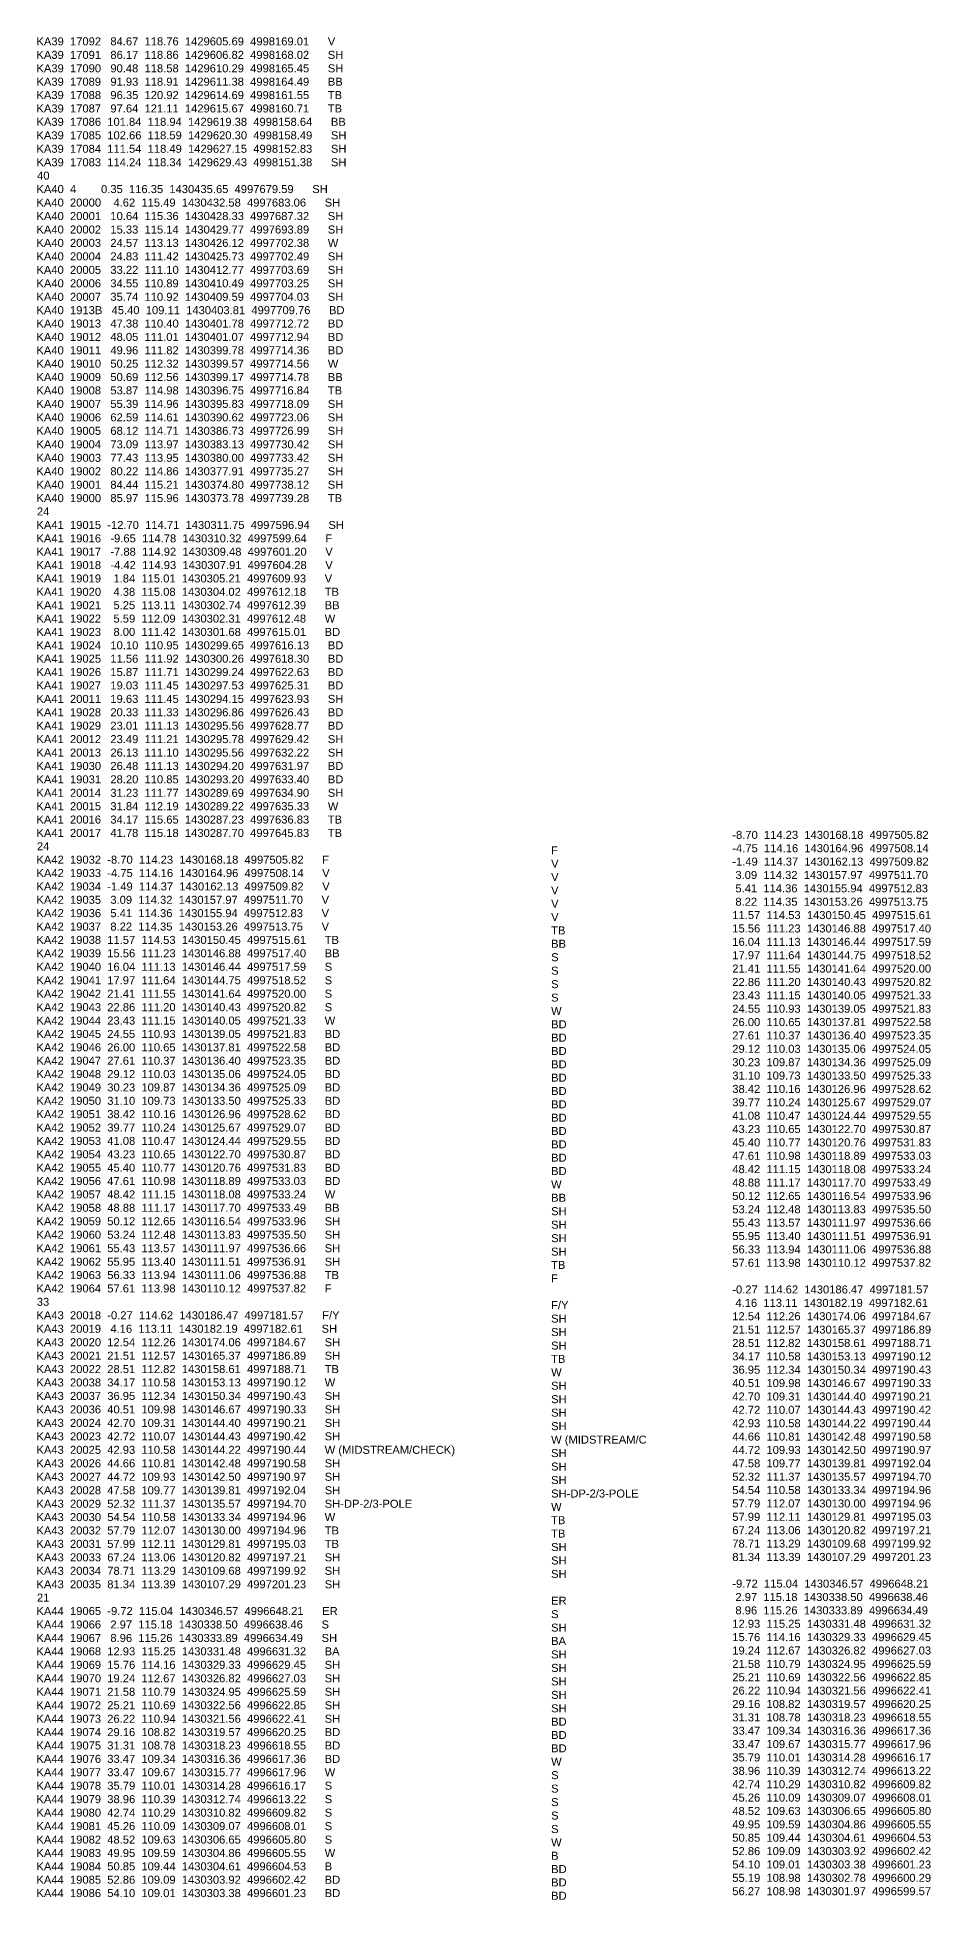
# Model space of a CAD drawing. Header units: millimetres. Extents: x -4102225 to 9709333, y -15023097 to 2258209.
# Drawn here: x 6293416 to 6349274, y 121884 to 238236 of the extents above; entities that cross this region are included whole.
import ezdxf

# ---------------------------------------------------------------- set-up
doc = ezdxf.new("R2010")
doc.units = ezdxf.units.MM
doc.layers.get('0').update_dxf_attribs({"lineweight": 0})
doc.styles.get("Standard").update_dxf_attribs({"font": 'arial.ttf'})

msp = doc.modelspace()

# ---------------------------------------------------------------- texts
at = {"color": 32, "true_color": 0xcd6928}
for s, p in [('KA39  17092   84.67  118.76  1429605.69  4998169.01      V', (6293367.38, 237728.627)), ('KA39  17091   86.17  118.86  1429606.82  4998168.02      SH', (6293367.38, 236886.767)), ('KA39  17090   90.48  118.58  1429610.29  4998165.45      SH', (6293367.38, 236044.907)), ('KA39  17089   91.93  118.91  1429611.38  4998164.49      BB', (6293367.38, 235209.527)), ('KA39  17088   96.35  120.92  1429614.69  4998161.55      TB', (6293367.38, 234374.147)), ('KA39  17087   97.64  121.11  1429615.67  4998160.71      TB', (6293367.38, 233538.768)), ('KA39  17086  101.84  118.94  1429619.38  4998158.64      BB', (6293367.38, 232703.388)), ('KA39  17085  102.66  118.59  1429620.30  4998158.49      SH', (6293367.38, 231861.528)), ('KA39  17084  111.54  118.49  1429627.15  4998152.83      SH', (6293367.38, 231019.668)), ('KA39  17083  114.24  118.34  1429629.43  4998151.38      SH', (6293367.38, 230177.808)), ('40', (6293409.672, 229342.428)), ('KA40  4        0.35  116.35  1430435.65  4997679.59      SH', (6293367.38, 228500.568)), ('KA40  20000    4.62  115.49  1430432.58  4997683.06      SH', (6293367.38, 227658.709)), ('KA40  20001   10.64  115.36  1430428.33  4997687.32      SH', (6293367.38, 226816.849)), ('KA40  20002   15.33  115.14  1430429.77  4997693.89      SH', (6293367.38, 225974.989)), ('KA40  20003   24.57  113.13  1430426.12  4997702.38      W', (6293367.38, 225139.609)), ('KA40  20004   24.83  111.42  1430425.73  4997702.49      SH', (6293367.38, 224297.749)), ('KA40  20005   33.22  111.10  1430412.77  4997703.69      SH', (6293367.38, 223455.889)), ('KA40  20006   34.55  110.89  1430410.49  4997703.25      SH', (6293367.38, 222614.029)), ('KA40  20007   35.74  110.92  1430409.59  4997704.03      SH', (6293367.38, 221772.169)), ('KA40  1913B   45.40  109.11  1430403.81  4997709.76      BD', (6293367.38, 220936.789)), ('KA40  19013   47.38  110.40  1430401.78  4997712.72      BD', (6293367.38, 220101.41)), ('KA40  19012   48.05  111.01  1430401.07  4997712.94      BD', (6293367.38, 219266.03)), ('KA40  19011   49.96  111.82  1430399.78  4997714.36      BD', (6293367.38, 218430.65)), ('KA40  19010   50.25  112.32  1430399.57  4997714.56      W', (6293367.38, 217595.271)), ('KA40  19009   50.69  112.56  1430399.17  4997714.78      BB', (6293367.38, 216759.891)), ('KA40  19008   53.87  114.98  1430396.75  4997716.84      TB', (6293367.38, 215924.511)), ('KA40  19007   55.39  114.96  1430395.83  4997718.09      SH', (6293367.38, 215082.651)), ('KA40  19006   62.59  114.61  1430390.62  4997723.06      SH', (6293367.38, 214240.791)), ('KA40  19005   68.12  114.71  1430386.73  4997726.99      SH', (6293367.38, 213398.931)), ('KA40  19004   73.09  113.97  1430383.13  4997730.42      SH', (6293367.38, 212557.071)), ('KA40  19003   77.43  113.95  1430380.00  4997733.42      SH', (6293367.38, 211715.211)), ('KA40  19002   80.22  114.86  1430377.91  4997735.27      SH', (6293367.38, 210873.352)), ('KA40  19001   84.44  115.21  1430374.80  4997738.12      SH', (6293367.38, 210031.492)), ('KA40  19000   85.97  115.96  1430373.78  4997739.28      TB', (6293367.38, 209196.112)), ('24', (6293398.076, 208360.732)), ('KA41  19015  -12.70  114.71  1430311.75  4997596.94      SH', (6293367.38, 207518.872)), ('KA41  19016   -9.65  114.78  1430310.32  4997599.64      F', (6293367.38, 206683.493)), ('KA41  19017   -7.88  114.92  1430309.48  4997601.20      V', (6293367.38, 205848.113)), ('KA41  19018   -4.42  114.93  1430307.91  4997604.28      V', (6293367.38, 205012.733)), ('KA41  19019    1.84  115.01  1430305.21  4997609.93      V', (6293367.38, 204177.353)), ('KA41  19020    4.38  115.08  1430304.02  4997612.18      TB', (6293367.38, 203341.974)), ('KA41  19021    5.25  113.11  1430302.74  4997612.39      BB', (6293367.38, 202506.594)), ('KA41  19022    5.59  112.09  1430302.31  4997612.48      W', (6293367.38, 201671.214)), ('KA41  19023    8.00  111.42  1430301.68  4997615.01      BD', (6293367.38, 200835.835)), ('KA41  19024   10.10  110.95  1430299.65  4997616.13      BD', (6293367.38, 200000.455)), ('KA41  19025   11.56  111.92  1430300.26  4997618.30      BD', (6293367.38, 199165.075)), ('KA41  19026   15.87  111.71  1430299.24  4997622.63      BD', (6293367.38, 198329.695)), ('KA41  19027   19.03  111.45  1430297.53  4997625.31      BD', (6293367.38, 197494.316)), ('KA41  20011   19.63  111.45  1430294.15  4997623.93      SH', (6293367.38, 196652.456)), ('KA41  19028   20.33  111.33  1430296.86  4997626.43      BD', (6293367.38, 195817.076)), ('KA41  19029   23.01  111.13  1430295.56  4997628.77      BD', (6293367.38, 194981.696)), ('KA41  20012   23.49  111.21  1430295.78  4997629.42      SH', (6293367.38, 194139.836)), ('KA41  20013   26.13  111.10  1430295.56  4997632.22      SH', (6293367.38, 193297.976)), ('KA41  19030   26.48  111.13  1430294.20  4997631.97      BD', (6293367.38, 192462.597)), ('KA41  19031   28.20  110.85  1430293.20  4997633.40      BD', (6293367.38, 191627.217)), ('KA41  20014   31.23  111.77  1430289.69  4997634.90      SH', (6293367.38, 190785.357)), ('KA41  20015   31.84  112.19  1430289.22  4997635.33      W', (6293367.38, 189949.977)), ('KA41  20016   34.17  115.65  1430287.23  4997636.83      TB', (6293367.38, 189114.598)), ('KA41  20017   41.78  115.18  1430287.70  4997645.83      TB', (6293367.38, 188279.218)), ('24', (6293398.076, 187443.838)), ('  F', (6325152.422, 187191.369)), ('KA42  19032  -8.70  114.23  1430168.18  4997505.82      F', (6293367.38, 186608.458)), ('KA42  19033  -4.75  114.16  1430164.96  4997508.14      V', (6293367.38, 185773.079)), ('  V', (6325152.422, 186358.036)), ('KA42  19034  -1.49  114.37  1430162.13  4997509.82      V', (6293367.38, 184937.699)), ('  V', (6325152.422, 185524.703)), ('  V', (6325152.422, 184691.369)), ('KA42  19035   3.09  114.32  1430157.97  4997511.70      V', (6293367.38, 184102.319)), ('  V', (6325152.422, 183858.036)), ('KA42  19036   5.41  114.36  1430155.94  4997512.83      V', (6293367.38, 183266.94)), ('KA42  19037   8.22  114.35  1430153.26  4997513.75      V', (6293367.38, 182431.56)), ('  V', (6325152.422, 183024.703)), ('  TB', (6325152.422, 182191.369)), ('KA42  19038  11.57  114.53  1430150.45  4997515.61      TB', (6293367.38, 181596.18)), ('  BB', (6325152.422, 181358.036)), ('KA42  19039  15.56  111.23  1430146.88  4997517.40      BB', (6293367.38, 180760.8)), ('KA42  19040  16.04  111.13  1430146.44  4997517.59      S', (6293367.38, 179918.94)), ('  S', (6325152.422, 180516.176)), ('KA42  19041  17.97  111.64  1430144.75  4997518.52      S', (6293367.38, 179077.081)), ('  S', (6325152.422, 179674.316)), ('  S', (6325152.422, 178832.456)), ('KA42  19042  21.41  111.55  1430141.64  4997520.00      S', (6293367.38, 178235.221)), ('  S', (6325152.422, 177990.596)), ('KA42  19043  22.86  111.20  1430140.43  4997520.82      S', (6293367.38, 177393.361)), ('KA42  19044  23.43  111.15  1430140.05  4997521.33      W', (6293367.38, 176557.981)), ('  W', (6325152.422, 177157.263)), ('KA42  19045  24.55  110.93  1430139.05  4997521.83      BD', (6293367.38, 175722.601)), ('  BD', (6325152.422, 176323.93)), ('  BD', (6325152.422, 175490.596)), ('KA42  19046  26.00  110.65  1430137.81  4997522.58      BD', (6293367.38, 174887.221)), ('KA42  19047  27.61  110.37  1430136.40  4997523.35      BD', (6293367.38, 174051.842)), ('  BD', (6325152.422, 174657.263)), ('KA42  19048  29.12  110.03  1430135.06  4997524.05      BD', (6293367.38, 173216.462)), ('  BD', (6325152.422, 173823.93)), ('  BD', (6325152.422, 172990.596)), ('KA42  19049  30.23  109.87  1430134.36  4997525.09      BD', (6293367.38, 172381.082)), ('  BD', (6325152.422, 172157.263)), ('KA42  19050  31.10  109.73  1430133.50  4997525.33      BD', (6293367.38, 171545.703)), ('KA42  19051  38.42  110.16  1430126.96  4997528.62      BD', (6293367.38, 170710.323)), ('  BD', (6325152.422, 171323.93)), ('KA42  19052  39.77  110.24  1430125.67  4997529.07      BD', (6293367.38, 169874.943)), ('  BD', (6325152.422, 170490.596)), ('  BD', (6325152.422, 169657.263)), ('KA42  19053  41.08  110.47  1430124.44  4997529.55      BD', (6293367.38, 169039.563)), ('KA42  19054  43.23  110.65  1430122.70  4997530.87      BD', (6293367.38, 168204.184)), ('  BD', (6325152.422, 168823.93)), ('KA42  19055  45.40  110.77  1430120.76  4997531.83      BD', (6293367.38, 167368.804)), ('  BD', (6325152.422, 167990.596)), ('  BD', (6325152.422, 167157.263)), ('KA42  19056  47.61  110.98  1430118.89  4997533.03      BD', (6293367.38, 166533.424)), ('  W', (6325152.422, 166323.93)), ('KA42  19057  48.42  111.15  1430118.08  4997533.24      W', (6293367.38, 165698.045)), ('KA42  19058  48.88  111.17  1430117.70  4997533.49      BB', (6293367.38, 164862.665)), ('  BB', (6325152.422, 165490.596)), ('KA42  19059  50.12  112.65  1430116.54  4997533.96      SH', (6293367.38, 164020.805)), ('  SH', (6325152.422, 164648.736)), ('  SH', (6325152.422, 163806.876)), ('KA42  19060  53.24  112.48  1430113.83  4997535.50      SH', (6293367.38, 163178.945)), ('  SH', (6325152.422, 162965.017)), ('KA42  19061  55.43  113.57  1430111.97  4997536.66      SH', (6293367.38, 162337.085)), ('KA42  19062  55.95  113.40  1430111.51  4997536.91      SH', (6293367.38, 161495.225)), ('  TB', (6325152.422, 161289.823)), ('  SH', (6325152.422, 162123.157)), ('KA42  19063  56.33  113.94  1430111.06  4997536.88      TB', (6293367.38, 160659.845)), ('  F', (6325152.422, 160456.49)), ('33', (6293389.208, 158989.086)), ('KA42  19064  57.61  113.98  1430110.12  4997537.82      F', (6293367.38, 159824.466)), ('KA43  20018  -0.27  114.62  1430186.47  4997181.57      F/Y', (6293367.38, 158147.226)), ('  SH', (6325152.422, 157939.437)), ('  F/Y', (6325152.422, 158781.297)), ('KA43  20019   4.16  113.11  1430182.19  4997182.61      SH', (6293367.38, 157305.366)), ('  SH', (6325152.422, 157097.577)), ('KA43  20020  12.54  112.26  1430174.06  4997184.67      SH', (6293367.38, 156463.506)), ('KA43  20021  21.51  112.57  1430165.37  4997186.89      SH', (6293367.38, 155621.646)), ('  TB', (6325152.422, 155422.384)), ('  SH', (6325152.422, 156255.717)), ('KA43  20022  28.51  112.82  1430158.61  4997188.71      TB', (6293367.38, 154786.267)), ('  W', (6325152.422, 154589.05)), ('KA43  20038  34.17  110.58  1430153.13  4997190.12      W', (6293367.38, 153950.887)), ('KA43  20037  36.95  112.34  1430150.34  4997190.43      SH', (6293367.38, 153109.027)), ('  SH', (6325152.422, 153747.19)), ('KA43  20036  40.51  109.98  1430146.67  4997190.33      SH', (6293367.38, 152267.167)), ('  SH', (6325152.422, 152905.33)), ('  SH', (6325152.422, 152063.47)), ('KA43  20024  42.70  109.31  1430144.40  4997190.21      SH', (6293367.38, 151425.307)), ('  SH', (6325152.422, 151221.61)), ('KA43  20023  42.72  110.07  1430144.43  4997190.42      SH', (6293367.38, 150583.447)), ('KA43  20025  42.93  110.58  1430144.22  4997190.44      W (MIDSTREAM/CHECK)', (6293367.38, 149741.587)), ('  W (MIDSTREAM/C', (6325152.422, 150379.75)), ('KA43  20026  44.66  110.81  1430142.48  4997190.58      SH', (6293367.38, 148899.727)), ('  SH', (6325152.422, 149537.891)), ('  SH', (6325152.422, 148696.031)), ('KA43  20027  44.72  109.93  1430142.50  4997190.97      SH', (6293367.38, 148057.867)), ('  SH', (6325152.422, 147854.171)), ('KA43  20028  47.58  109.77  1430139.81  4997192.04      SH', (6293367.38, 147216.007)), ('KA43  20029  52.32  111.37  1430135.57  4997194.70      SH-DP-2/3-POLE', (6293367.38, 146373.806)), ('  W', (6325152.422, 146178.636)), ('  SH-DP-2/3-POLE', (6325152.422, 147011.97)), ('KA43  20030  54.54  110.58  1430133.34  4997194.96      W', (6293367.38, 145538.427)), ('  TB', (6325152.422, 145345.303)), ('KA43  20032  57.79  112.07  1430130.00  4997194.96      TB', (6293367.38, 144703.047)), ('KA43  20031  57.99  112.11  1430129.81  4997195.03      TB', (6293367.38, 143867.667)), ('  TB', (6325152.422, 144511.97)), ('KA43  20033  67.24  113.06  1430120.82  4997197.21      SH', (6293367.38, 143025.807)), ('  SH', (6325152.422, 143670.11)), ('  SH', (6325152.422, 142828.25)), ('KA43  20034  78.71  113.29  1430109.68  4997199.92      SH', (6293367.38, 142183.947)), ('  SH', (6325152.422, 141986.39)), ('KA43  20035  81.34  113.39  1430107.29  4997201.23      SH', (6293367.38, 141342.087)), ('21', (6293398.076, 140506.708)), ('  ER', (6325152.422, 140319.723)), ('KA44  19065  -9.72  115.04  1430346.57  4996648.21      ER', (6293367.38, 139671.328)), ('  S', (6325152.422, 139477.863)), ('KA44  19066   2.97  115.18  1430338.50  4996638.46      S', (6293367.38, 138829.468)), ('KA44  19067   8.96  115.26  1430333.89  4996634.49      SH', (6293367.38, 137987.608)), ('  SH', (6325152.422, 138636.003)), ('KA44  19068  12.93  115.25  1430331.48  4996631.32      BA', (6293367.38, 137152.228)), ('  SH', (6325152.422, 136960.81)), ('  BA', (6325152.422, 137802.67)), ('KA44  19069  15.76  114.16  1430329.33  4996629.45      SH', (6293367.38, 136310.368)), ('  SH', (6325152.422, 136118.95)), ('KA44  19070  19.24  112.67  1430326.82  4996627.03      SH', (6293367.38, 135468.508)), ('KA44  19071  21.58  110.79  1430324.95  4996625.59      SH', (6293367.38, 134626.649)), ('  SH', (6325152.422, 135277.09)), ('KA44  19072  25.21  110.69  1430322.56  4996622.85      SH', (6293367.38, 133784.789)), ('  SH', (6325152.422, 134435.23)), ('  SH', (6325152.422, 133593.37)), ('KA44  19073  26.22  110.94  1430321.56  4996622.41      SH', (6293367.38, 132942.929)), ('  BD', (6325152.422, 132760.037)), ('KA44  19074  29.16  108.82  1430319.57  4996620.25      BD', (6293367.38, 132107.549)), ('KA44  19075  31.31  108.78  1430318.23  4996618.55      BD', (6293367.38, 131272.169)), ('  BD', (6325152.422, 131926.704)), ('  BD', (6325152.422, 131093.37)), ('KA44  19076  33.47  109.34  1430316.36  4996617.36      BD', (6293367.38, 130436.789)), ('  W', (6325152.422, 130260.037)), ('KA44  19077  33.47  109.67  1430315.77  4996617.96      W', (6293367.38, 129601.41)), ('KA44  19078  35.79  110.01  1430314.28  4996616.17      S', (6293367.38, 128759.55)), ('  S', (6325152.422, 129418.177)), ('KA44  19079  38.96  110.39  1430312.74  4996613.22      S', (6293367.38, 127917.69)), ('  S', (6325152.422, 128576.317)), ('  S', (6325152.422, 127734.457)), ('KA44  19080  42.74  110.29  1430310.82  4996609.82      S', (6293367.38, 127075.83)), ('  S', (6325152.422, 126892.597)), ('KA44  19081  45.26  110.09  1430309.07  4996608.01      S', (6293367.38, 126233.97)), ('KA44  19082  48.52  109.63  1430306.65  4996605.80      S', (6293367.38, 125392.11)), ('  W', (6325152.422, 125217.404)), ('  S', (6325152.422, 126050.737)), ('KA44  19083  49.95  109.59  1430304.86  4996605.55      W', (6293367.38, 124556.73)), ('  B', (6325152.422, 124384.071)), ('KA44  19084  50.85  109.44  1430304.61  4996604.53      B', (6293367.38, 123721.351)), ('KA44  19085  52.86  109.09  1430303.92  4996602.42      BD', (6293367.38, 122885.971)), ('  BD', (6325152.422, 123550.737)), ('KA44  19086  54.10  109.01  1430303.38  4996601.23      BD', (6293367.38, 122050.591)), ('  BD', (6325152.422, 122717.404)), ('  BD', (6325152.422, 121884.071))]:
    msp.add_text(s, height=500, dxfattribs=at).set_placement(p)
for s, p in [(' -8.70  114.23  1430168.18  4997505.82', (6336672.447, 188159.016)), (' -4.75  114.16  1430164.96  4997508.14', (6336672.447, 187323.636)), (' -1.49  114.37  1430162.13  4997509.82', (6336672.447, 186488.256)), ('  3.09  114.32  1430157.97  4997511.70', (6336672.447, 185652.877)), ('  5.41  114.36  1430155.94  4997512.83', (6336672.447, 184817.497)), ('  8.22  114.35  1430153.26  4997513.75', (6336672.447, 183982.117)), (' 11.57  114.53  1430150.45  4997515.61', (6336672.447, 183146.737)), (' 15.56  111.23  1430146.88  4997517.40', (6336672.447, 182311.358)), (' 16.04  111.13  1430146.44  4997517.59', (6336672.447, 181475.978)), (' 17.97  111.64  1430144.75  4997518.52', (6336672.447, 180640.598)), (' 21.41  111.55  1430141.64  4997520.00', (6336672.447, 179805.218)), (' 22.86  111.20  1430140.43  4997520.82', (6336672.447, 178969.839)), (' 23.43  111.15  1430140.05  4997521.33', (6336672.447, 178134.459)), (' 24.55  110.93  1430139.05  4997521.83', (6336672.447, 177299.079)), (' 26.00  110.65  1430137.81  4997522.58', (6336672.447, 176463.7)), (' 27.61  110.37  1430136.40  4997523.35', (6336672.447, 175628.32)), (' 29.12  110.03  1430135.06  4997524.05', (6336672.447, 174792.94)), (' 30.23  109.87  1430134.36  4997525.09', (6336672.447, 173957.56)), (' 31.10  109.73  1430133.50  4997525.33', (6336672.447, 173122.181)), (' 38.42  110.16  1430126.96  4997528.62', (6336672.447, 172286.801)), (' 41.08  110.47  1430124.44  4997529.55', (6336672.447, 170616.042)), (' 39.77  110.24  1430125.67  4997529.07', (6336672.447, 171451.421)), (' 43.23  110.65  1430122.70  4997530.87', (6336672.447, 169780.662)), (' 45.40  110.77  1430120.76  4997531.83', (6336672.447, 168945.282)), (' 47.61  110.98  1430118.89  4997533.03', (6336672.447, 168109.902)), (' 48.42  111.15  1430118.08  4997533.24', (6336672.447, 167274.523)), (' 48.88  111.17  1430117.70  4997533.49', (6336672.447, 166439.143)), (' 50.12  112.65  1430116.54  4997533.96', (6336672.447, 165603.763)), (' 53.24  112.48  1430113.83  4997535.50', (6336672.447, 164768.384)), (' 55.43  113.57  1430111.97  4997536.66', (6336672.447, 163933.004)), (' 55.95  113.40  1430111.51  4997536.91', (6336672.447, 163097.624)), (' 56.33  113.94  1430111.06  4997536.88', (6336672.447, 162262.244)), (' 57.61  113.98  1430110.12  4997537.82', (6336672.447, 161426.865)), (' -0.27  114.62  1430186.47  4997181.57', (6336672.447, 159758.152)), ('  4.16  113.11  1430182.19  4997182.61', (6336672.447, 158922.772)), (' 12.54  112.26  1430174.06  4997184.67', (6336672.447, 158087.392)), (' 21.51  112.57  1430165.37  4997186.89', (6336672.447, 157252.012)), (' 34.17  110.58  1430153.13  4997190.12', (6336672.447, 155581.253)), (' 28.51  112.82  1430158.61  4997188.71', (6336672.447, 156416.633)), (' 36.95  112.34  1430150.34  4997190.43', (6336672.447, 154745.873)), (' 40.51  109.98  1430146.67  4997190.33', (6336672.447, 153910.494)), (' 42.70  109.31  1430144.40  4997190.21', (6336672.447, 153075.114)), (' 42.72  110.07  1430144.43  4997190.42', (6336672.447, 152239.734)), (' 42.93  110.58  1430144.22  4997190.44', (6336672.447, 151404.354)), (' 44.66  110.81  1430142.48  4997190.58', (6336672.447, 150568.975)), (' 44.72  109.93  1430142.50  4997190.97', (6336672.447, 149733.595)), (' 47.58  109.77  1430139.81  4997192.04', (6336672.447, 148898.215)), (' 52.32  111.37  1430135.57  4997194.70', (6336672.447, 148062.836)), (' 54.54  110.58  1430133.34  4997194.96', (6336672.447, 147227.456)), (' 57.79  112.07  1430130.00  4997194.96', (6336672.447, 146392.076)), (' 57.99  112.11  1430129.81  4997195.03', (6336672.447, 145556.696)), (' 67.24  113.06  1430120.82  4997197.21', (6336672.447, 144721.317)), (' 78.71  113.29  1430109.68  4997199.92', (6336672.447, 143885.937)), (' 81.34  113.39  1430107.29  4997201.23', (6336672.447, 143050.557)), (' -9.72  115.04  1430346.57  4996648.21', (6336672.447, 141381.844)), ('  2.97  115.18  1430338.50  4996638.46', (6336672.447, 140546.465)), ('  8.96  115.26  1430333.89  4996634.49', (6336672.447, 139711.085)), (' 12.93  115.25  1430331.48  4996631.32', (6336672.447, 138875.705)), (' 15.76  114.16  1430329.33  4996629.45', (6336672.447, 138040.325)), (' 19.24  112.67  1430326.82  4996627.03', (6336672.447, 137204.946)), (' 21.58  110.79  1430324.95  4996625.59', (6336672.447, 136369.566)), (' 25.21  110.69  1430322.56  4996622.85', (6336672.447, 135534.186)), (' 26.22  110.94  1430321.56  4996622.41', (6336672.447, 134698.806)), (' 29.16  108.82  1430319.57  4996620.25', (6336672.447, 133863.427)), (' 31.31  108.78  1430318.23  4996618.55', (6336672.447, 133028.047)), (' 33.47  109.34  1430316.36  4996617.36', (6336672.447, 132192.667)), (' 33.47  109.67  1430315.77  4996617.96', (6336672.447, 131357.288)), (' 35.79  110.01  1430314.28  4996616.17', (6336672.447, 130521.908)), (' 42.74  110.29  1430310.82  4996609.82', (6336672.447, 128851.148)), (' 38.96  110.39  1430312.74  4996613.22', (6336672.447, 129686.528)), (' 45.26  110.09  1430309.07  4996608.01', (6336672.447, 128015.769)), (' 48.52  109.63  1430306.65  4996605.80', (6336672.447, 127180.389)), (' 49.95  109.59  1430304.86  4996605.55', (6336672.447, 126345.009)), (' 50.85  109.44  1430304.61  4996604.53', (6336672.447, 125509.63)), (' 52.86  109.09  1430303.92  4996602.42', (6336672.447, 124674.25)), (' 54.10  109.01  1430303.38  4996601.23', (6336672.447, 123838.87)), (' 55.19  108.98  1430302.78  4996600.29', (6336672.447, 123003.49)), (' 56.27  108.98  1430301.97  4996599.57', (6336672.447, 122168.111))]:
    msp.add_text(s, height=500).set_placement(p)

doc.saveas('drawing.dxf')
